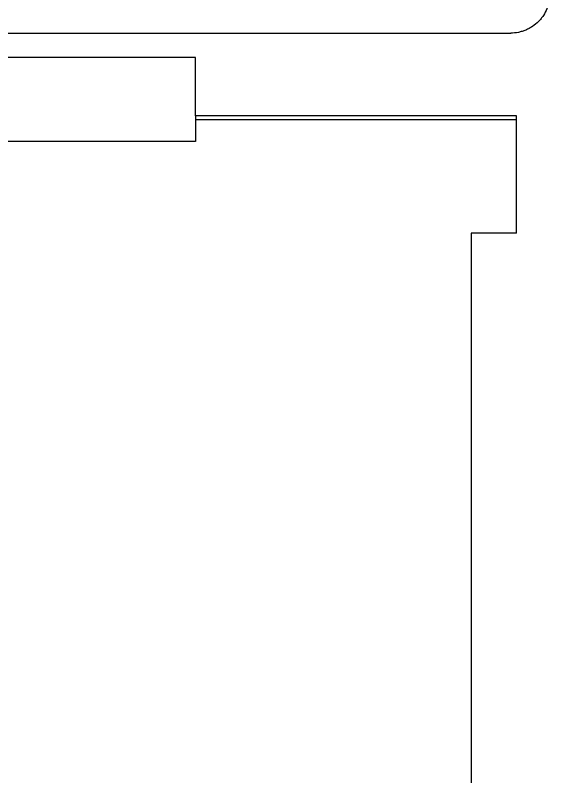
# Model space of a CAD drawing. Header units: millimetres. Extents: x 1359 to 3577, y 1333 to 3557.
# Drawn here: x 2627.49 to 2641.27, y 3022.29 to 3041.61 of the extents above; entities that cross this region are included whole.
import ezdxf

# ---------------------------------------------------------------- set-up
doc = ezdxf.new("R2010")
doc.units = ezdxf.units.MM
doc.layers.add('000-PI-Oprema', color=30, linetype='Continuous', lineweight=5)
doc.layers.add('002-PI-Kabelska kanalica', color=150, linetype='Continuous')
doc.styles.get("Standard").update_dxf_attribs({"font": 'arial.ttf'})
doc.dimstyles.new('ISO-25', dxfattribs={"dimtxt": 2.5, "dimasz": 2.5, "dimexe": 1.25, "dimexo": 0.625, "dimtad": 1, "dimtxsty": 'Standard', "dimcen": 2.5, "dimadec": 0, "dimazin": 0, "dimtfac": 1, "dimtmove": 0, "dimatfit": 3, "dimfxl": 1, "dimarcsym": 0})

# ---------------------------------------------------------------- blocks, each defined once
blk = doc.blocks.new('S7-1500 DI HF - 6ES7521-1BL00-0AB0')
at = {"layer": '000-PI-Oprema', "color": 0, "linetype": 'ByBlock', "lineweight": 0}
for p, q in [((5.9, 134.6), (28.9, 134.6)), ((28.904, 134.6), (28.904, 134.6)), ((20.9, 133.978), (13.9, 133.978)), ((20.9, 132.5), (20.9, 132.394)), ((29.05, 132.5), (20.9, 132.5)), ((20.9, 132.394), (20.9, 131.851)), ((29.05, 132.394), (20.9, 132.394)), ((29.05, 129.52), (29.05, 132.5)), ((20.9, 131.851), (13.9, 131.851)), ((29.05, 129.52), (27.9, 129.52))]:
    blk.add_line(p, q, dxfattribs=at)
for points, knots in [([(29.9, 135.6), (29.9, 135.534), (29.893, 135.47), (29.874, 135.375), (29.866, 135.343), (29.848, 135.281), (29.837, 135.25), (29.799, 135.159), (29.769, 135.102), (29.716, 135.02), (29.696, 134.994), (29.655, 134.943), (29.633, 134.918), (29.564, 134.849), (29.514, 134.808), (29.433, 134.753), (29.404, 134.736), (29.347, 134.705), (29.288, 134.677), (29.227, 134.655), (29.18, 134.64), (29.164, 134.636), (29.132, 134.628), (29.116, 134.624), (29.035, 134.607), (28.97, 134.6), (28.904, 134.6)], [0, 0, 0, 0, 0.125, 0.125, 0.1875, 0.1875, 0.25, 0.25, 0.375, 0.375, 0.4375, 0.4375, 0.5, 0.5, 0.625, 0.625, 0.6875, 0.6875, 0.75, 0.8125, 0.8125, 0.84375, 0.84375, 0.875, 0.875, 1, 1, 1, 1]), ([(27.9, 129.52), (27.9, 127.497), (27.9, 118.948), (27.9, 105.802), (27.9, 91.235), (27.9, 77.025), (27.9, 62.731), (27.9, 47.245), (27.9, 34.486), (27.9, 25.605), (27.9, 21.348), (27.9, 20.55)], [0, 0, 0, 0, 0.055935, 0.236292, 0.362833, 0.457376, 0.627551, 0.756032, 0.883059, 0.978086, 1, 1, 1, 1])]:
    blk.add_open_spline(points, degree=3, knots=knots, dxfattribs=at)
for points in [[(28.9, 134.6), (28.901, 134.6), (28.902, 134.6), (28.904, 134.6)], [(20.9, 132.5), (20.9, 132.995), (20.9, 133.489), (20.9, 133.984)]]:
    blk.add_open_spline(points, degree=3, dxfattribs=at)
blk = doc.blocks.new('*D109')
at = {"color": 0, "lineweight": -2, "transparency": 16777216}
for p, q in [((2541.571, 2980.678), (2541.571, 3096.864)), ((2889.571, 2980.678), (2889.571, 3096.864)), ((2544.071, 3095.614), (2887.071, 3095.614))]:
    blk.add_line(p, q, dxfattribs=at)
at = {"color": 0, "transparency": 16777216}
for points in [[(2544.071, 3096.031), (2544.071, 3095.197), (2541.571, 3095.614)], [(2887.071, 3096.031), (2887.071, 3095.197), (2889.571, 3095.614)]]:
    blk.add_solid(points, dxfattribs=at)
at = {"layer": 'Defpoints', "color": 0, "transparency": 16777216}
for p in [(2889.571, 3095.614), (2541.571, 2980.053), (2889.571, 2980.053)]:
    blk.add_point(p, dxfattribs=at)
at = {"color": 0, "transparency": 16777216, "insert": (2715.571, 3097.516), "char_height": 2.5, "attachment_point": 5}
blk.add_mtext('348', dxfattribs=at)

msp = doc.modelspace()

# ---------------------------------------------------------------- block references
at = {"layer": '002-PI-Kabelska kanalica', "color": 0, "linetype": 'ByBlock', "lineweight": 0}
msp.add_blockref('S7-1500 DI HF - 6ES7521-1BL00-0AB0', (2611.171, 2906.556), dxfattribs=at)

# ---------------------------------------------------------------- dimensions: what is measured, and where the dimension line sits
dim = msp.add_linear_dim(base=(2889.571, 3095.614), p1=(2541.571, 2980.053), p2=(2889.571, 2980.053), dimstyle='ISO-25')
dim.commit()
dim.dimension.update_dxf_attribs({"geometry": '*D109', "text_midpoint": (2715.571, 3097.516)})

doc.saveas('drawing.dxf')
